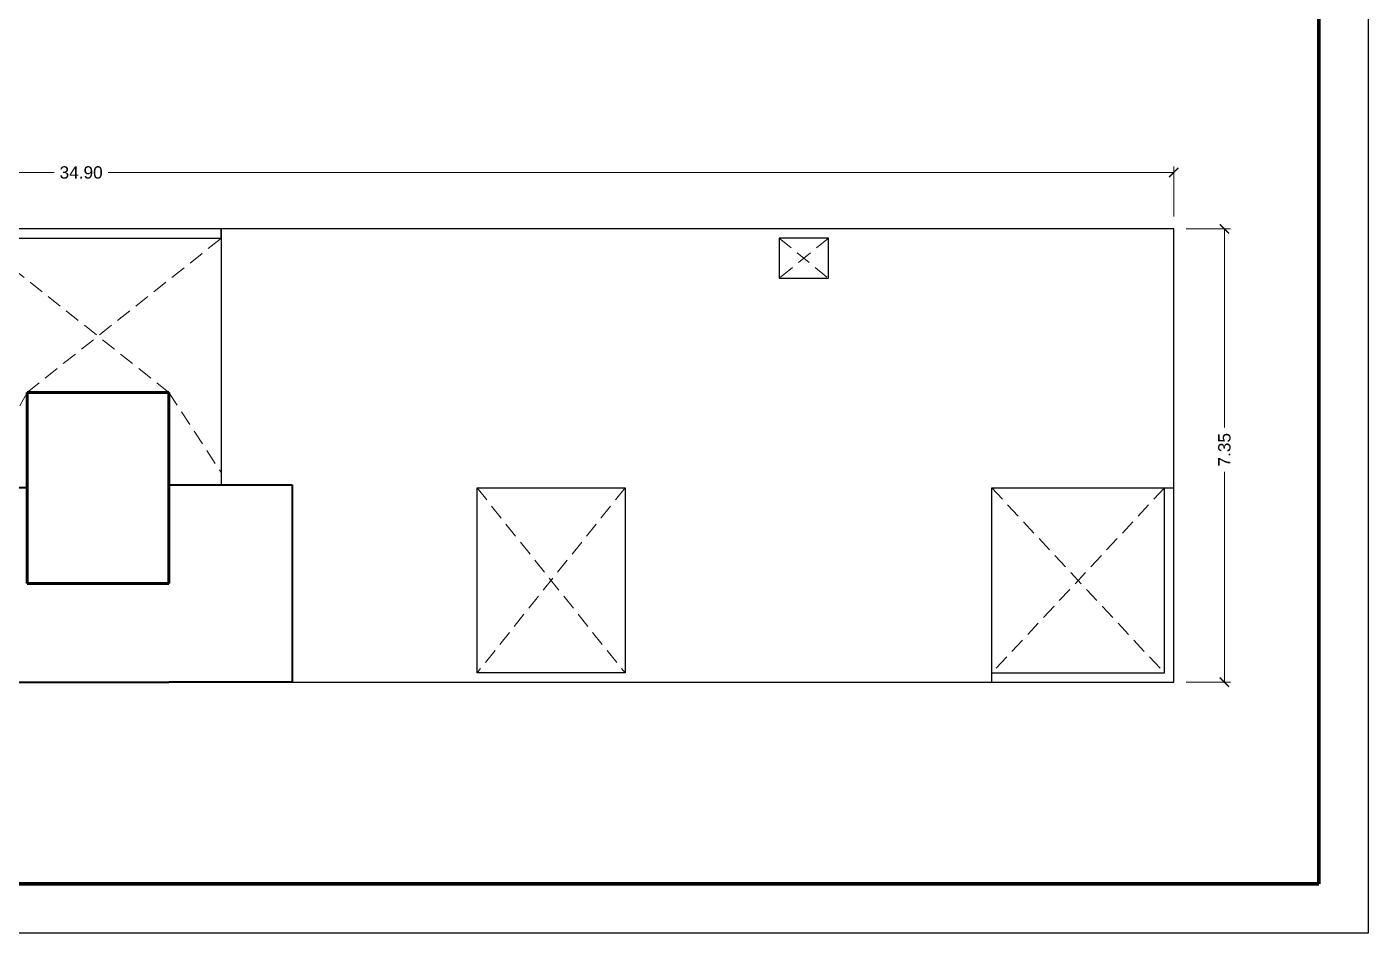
# Model space of a CAD drawing. Header units: millimetres. Extents: x 2999.9 to 3041.9, y 869.6 to 906.3.
# Drawn here: x 3020.11 to 3041.87, y 869.55 to 884.25 of the extents above; entities that cross this region are included whole.
import ezdxf

# ---------------------------------------------------------------- set-up
doc = ezdxf.new("R2010")
doc.units = ezdxf.units.MM
doc.linetypes.add('HIDDEN', pattern=[0.375, 0.25, -0.125])
doc.layers.add('01', color=8, linetype='Continuous', lineweight=9)
doc.styles.add('COTAS', font='arial.ttf')

# ---------------------------------------------------------------- blocks, each defined once
blk = doc.blocks.new('_ArchTick')
at = {"color": 0, "linetype": 'ByBlock', "const_width": 0.15}
blk.add_lwpolyline([(-0.5, -0.5), (0.5, 0.5)], dxfattribs=at)

msp = doc.modelspace()

# ---------------------------------------------------------------- linework, layer by layer
for p, q in [((3041.874, 906.313), (3041.874, 869.55)), ((3020.119, 878.321), (3022.419, 878.321)), ((3020.119, 876.821), (3020.119, 878.321)), ((3022.419, 875.271), (3022.419, 878.321)), ((3020.119, 875.221), (3020.119, 876.771)), ((3022.419, 876.821), (3023.269, 876.821)), ((3021.319, 875.221), (3020.119, 875.221)), ((3022.419, 875.221), (3020.119, 875.221)), ((3041.874, 869.55), (2999.878, 869.55))]:
    msp.add_line(p, q)
at = {"lineweight": 80}
for p, q in [((3041.074, 905.513), (3041.074, 870.35)), ((3041.074, 870.35), (3000.678, 870.35))]:
    msp.add_line(p, q, dxfattribs=at)
at = {"color": 252}
for p, q in [((3023.269, 880.971), (3019.269, 880.971)), ((3019.269, 880.821), (3023.269, 880.821)), ((3023.269, 880.821), (3023.269, 880.971)), ((3038.569, 873.771), (3038.569, 876.771)), ((3038.719, 873.621), (3038.719, 876.771)), ((3035.769, 873.771), (3038.569, 873.771)), ((3035.769, 873.621), (3038.719, 873.621))]:
    msp.add_line(p, q, dxfattribs=at)
at = {"color": 253, "linetype": 'HIDDEN', "lineweight": 0}
for p, q in [((3022.419, 878.321), (3019.269, 880.821)), ((3020.119, 878.321), (3023.269, 880.821)), ((3032.319, 880.821), (3033.119, 880.171)), ((3033.119, 880.821), (3032.319, 880.171)), ((3020.119, 878.321), (3019.269, 876.771)), ((3022.419, 878.321), (3023.269, 877.021)), ((3027.419, 876.771), (3029.819, 873.771)), ((3029.819, 876.771), (3027.419, 873.771)), ((3035.769, 876.771), (3038.569, 873.771)), ((3038.569, 876.771), (3035.769, 873.771))]:
    msp.add_line(p, q, dxfattribs=at)
at = {"lineweight": 30}
for p, q in [((3038.719, 880.971), (3023.269, 880.971)), ((3023.269, 880.971), (3023.269, 876.821)), ((3033.119, 880.821), (3032.319, 880.821)), ((3032.319, 880.821), (3032.319, 880.171)), ((3033.119, 880.171), (3033.119, 880.821)), ((3038.719, 876.771), (3038.719, 880.971)), ((3032.319, 880.171), (3033.119, 880.171)), ((3024.419, 876.771), (3024.419, 873.621)), ((3027.419, 873.771), (3027.419, 876.771)), ((3027.419, 876.771), (3029.819, 876.771)), ((3029.819, 876.771), (3029.819, 873.771)), ((3035.769, 876.771), (3038.719, 876.771)), ((3035.769, 873.621), (3035.769, 876.771)), ((3029.819, 873.771), (3027.419, 873.771)), ((3024.419, 873.621), (3027.419, 873.621)), ((3027.419, 873.621), (3029.819, 873.621)), ((3029.819, 873.621), (3035.769, 873.621))]:
    msp.add_line(p, q, dxfattribs=at)
at = {"lineweight": 60}
for p, q in [((3022.419, 878.321), (3020.119, 878.321)), ((3020.119, 878.321), (3020.119, 875.221)), ((3022.419, 875.221), (3022.419, 878.321)), ((3020.119, 875.221), (3022.419, 875.221))]:
    msp.add_line(p, q, dxfattribs=at)
at = {"lineweight": 40}
for p, q in [((3020.119, 876.771), (3018.119, 876.771)), ((3020.119, 875.221), (3020.119, 876.771)), ((3022.419, 875.221), (3022.419, 876.821)), ((3022.419, 876.821), (3024.419, 876.821)), ((3024.419, 876.821), (3024.419, 873.621)), ((3018.119, 873.621), (3022.419, 873.621)), ((3024.419, 873.621), (3022.419, 873.621))]:
    msp.add_line(p, q, dxfattribs=at)
at = {"layer": '01', "transparency": 16777216}
for p, q in [((3038.719, 881.171), (3038.719, 881.987)), ((3003.819, 881.887), (3020.559, 881.887)), ((3038.719, 881.887), (3021.433, 881.887)), ((3038.919, 880.971), (3039.642, 880.971)), ((3039.542, 880.971), (3039.542, 877.75)), ((3039.542, 873.621), (3039.542, 877.03)), ((3038.919, 873.621), (3039.642, 873.621))]:
    msp.add_line(p, q, dxfattribs=at)

# ---------------------------------------------------------------- block references
at = {"layer": '01', "transparency": 16777216, "xscale": 0.15, "yscale": 0.15, "zscale": 0.15}
msp.add_blockref('_ArchTick', (3038.719, 881.887), dxfattribs=at)
for p, rotation in [((3039.542, 880.971), 90), ((3039.542, 873.621), 270)]:
    msp.add_blockref('_ArchTick', p, dxfattribs=dict(at, rotation=rotation))

# ---------------------------------------------------------------- texts
at = {"layer": '01', "color": 11, "transparency": 16777216, "insert": (3020.996, 881.887), "char_height": 0.2, "attachment_point": 5, "style": 'COTAS'}
msp.add_mtext('\\A1;34.90', dxfattribs=at)
at = {"layer": '01', "color": 11, "transparency": 16777216, "insert": (3039.542, 877.39), "char_height": 0.2, "attachment_point": 5, "rotation": 90, "style": 'COTAS'}
msp.add_mtext('\\A1;7.35', dxfattribs=at)

doc.saveas('drawing.dxf')
